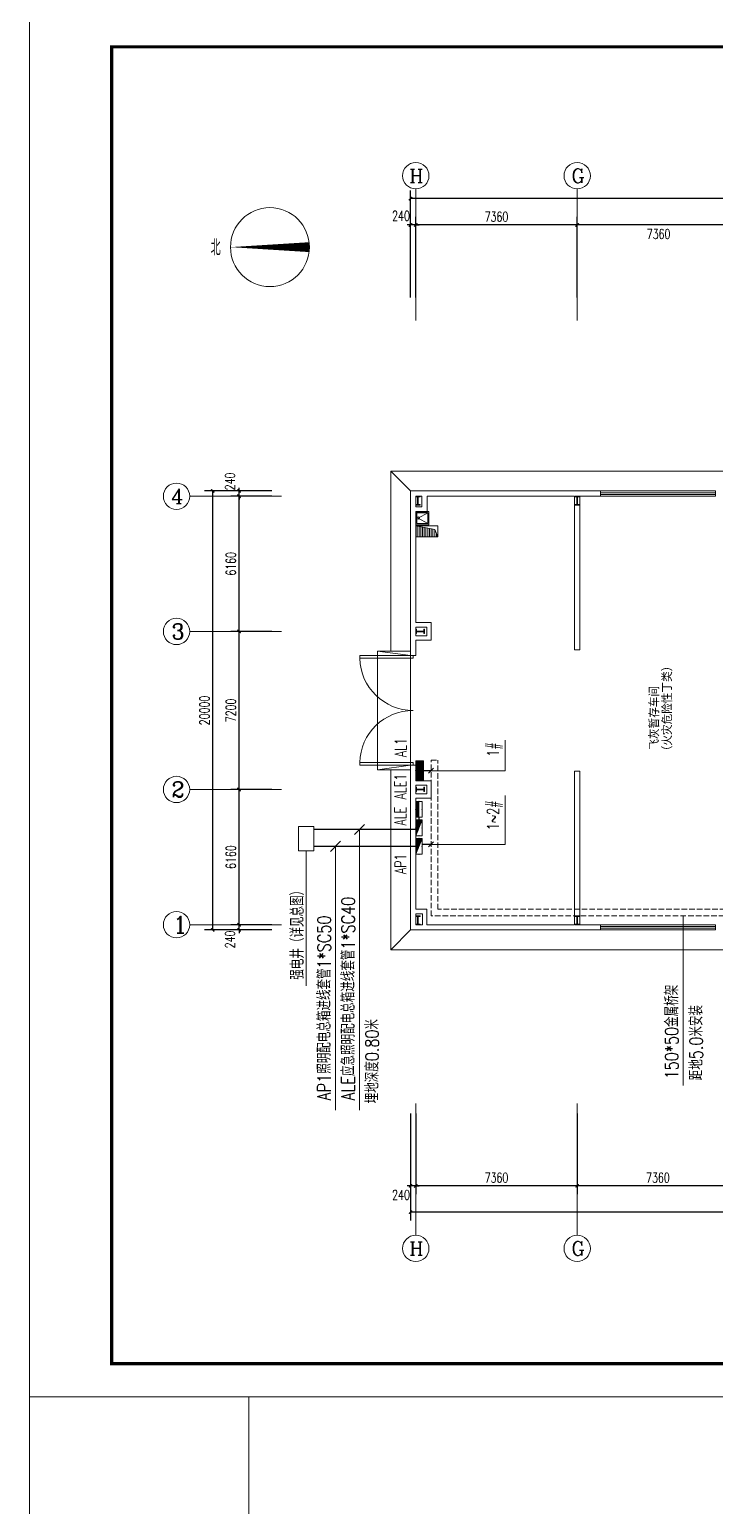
# Model space of a CAD drawing. Header units: inches. Extents: x -3272461 to -2504170, y 403793 to 1071042.
# Drawn here: x -3029802 to -2998526, y 779131 to 846418 of the extents above; entities that cross this region are included whole.
import ezdxf
from ezdxf.enums import TextEntityAlignment as Align

# ---------------------------------------------------------------- set-up
doc = ezdxf.new("R2010")
doc.units = ezdxf.units.IN
doc.header["$LTSCALE"] = 1000
doc.header["$MEASUREMENT"] = 0
doc.header["$PDSIZE"] = -5
doc.linetypes.add('DASH', pattern=[0.35, 0.25, -0.1])
doc.layers.get('0').update_dxf_attribs({"lineweight": 18})
for name, color, linetype, lineweight in [('AXIS', 30, 'Continuous', 18), ('DIM_SYMB', 3, 'Continuous', 18), ('EQUIP', 3, 'Continuous', 18), ('EQUIP-箱柜', 3, 'Continuous', 18), ('jc', 8, 'Continuous', 18), ('PUB_TITLE', 153, 'Continuous', 18), ('TEL_TEXT', 7, 'Continuous', 18), ('TQ', 3, 'Continuous', 18), ('WIRE-照明', 1, 'Continuous', 18), ('桥架', 7, 'DASH', 18)]:
    doc.layers.add(name, color=color, linetype=linetype, lineweight=lineweight)
doc.styles.add('_HZTXT', font='simplex.shx', dxfattribs={"width": 0.8, "bigfont": 'hztxt.shx'})
doc.styles.add('_TCH_AXIS', font='complex.shx', dxfattribs={"bigfont": 'gbcbig.shx'})
doc.styles.add('_TCH_DIM', font='simplex.shx', dxfattribs={"width": 0.7, "bigfont": 'gbcbig.shx'})
doc.styles.add('_TCH_DIM_T3', font='simplex.shx', dxfattribs={"width": 0.705882, "bigfont": 'gbcbig.shx'})
doc.styles.add('_TCH_LABEL', font='complex.shx', dxfattribs={"bigfont": 'gbcbig.shx'})
doc.styles.add('_TEL_DIM', font='simplex.shx', dxfattribs={"width": 0.8, "bigfont": 'hztxt.shx'})
doc.styles.add('HT', font='', dxfattribs={"width": 0.9})
doc.styles.get('HT').set_extended_font_data('黑体')
doc.dimstyles.new('_TCH_ARCH&&150', dxfattribs={"dimtxt": 446.25, "dimasz": 150, "dimexe": 375, "dimexo": 450, "dimgap": 150, "dimtad": 1, "dimdec": 0, "dimzin": 0, "dimdsep": 46, "dimtxsty": '_TCH_DIM_T3', "dimblk": 'ARCHTICK', "dimcen": 0.09, "dimdle": 300, "dimclrt": 7, "dimazin": 2, "dimtfac": 1, "dimtdec": 0, "dimtix": 1, "dimtmove": 2, "dimatfit": 3, "dimfxl": 1, "dimtolj": 1, "dimarcsym": 0})

# ---------------------------------------------------------------- blocks, each defined once
blk = doc.blocks.new('_ArchTick_0')
at = {"color": 0, "linetype": 'ByBlock'}
blk.add_lwpolyline([(-0.5, -0.5, 0.4, 0.4, 0), (0.5, 0.5, 0.4, 0.4, 0)], format="xyseb", dxfattribs=at)
blk = doc.blocks.new('*X34')
at = {"layer": 'AXIS', "color": 0, "lineweight": -2}
for p, q in [((-3012431, 796588), (-3012431, 792163)), ((-2960431, 796588), (-2960431, 792163)), ((-2960431, 792538), (-3012431, 792538))]:
    blk.add_line(p, q, dxfattribs=at)
at = {"layer": 'AXIS', "color": 0, "lineweight": -2, "xscale": 150, "yscale": 150, "zscale": 150, "rotation": 180}
blk.add_blockref('_ArchTick_0', (-3012431, 792538), dxfattribs=at)
at = {"layer": 'AXIS', "color": 0, "lineweight": -2, "xscale": 150, "yscale": 150, "zscale": 150}
blk.add_blockref('_ArchTick_0', (-2960431, 792538), dxfattribs=at)
at = {"layer": 'AXIS', "color": 7, "insert": (-2986431, 792911), "char_height": 446.2, "width": 2070, "attachment_point": 5, "style": '_TCH_DIM_T3'}
blk.add_mtext('52000', dxfattribs=at)
blk = doc.blocks.new('_ARCHTICK')
at = {"color": 0, "linetype": 'ByBlock', "const_width": 0.4}
blk.add_lwpolyline([(-0.5, -0.5), (0.5, 0.5)], dxfattribs=at)
blk = doc.blocks.new('*X41')
at = {"layer": 'AXIS', "color": 0, "lineweight": -2}
for p, q in [((-3004831, 797038), (-3004831, 793363)), ((-2997471, 797038), (-2997471, 793363)), ((-2997471, 793738), (-3004831, 793738))]:
    blk.add_line(p, q, dxfattribs=at)
at = {"layer": 'AXIS', "color": 0, "lineweight": -2, "xscale": 150, "yscale": 150, "zscale": 150, "rotation": 180}
blk.add_blockref('_ArchTick_0', (-3004831, 793738), dxfattribs=at)
at = {"layer": 'AXIS', "color": 0, "lineweight": -2, "xscale": 150, "yscale": 150, "zscale": 150}
blk.add_blockref('_ArchTick_0', (-2997471, 793738), dxfattribs=at)
at = {"layer": 'AXIS', "color": 7, "insert": (-3001151, 794111), "char_height": 446.2, "width": 1620, "attachment_point": 5, "style": '_TCH_DIM_T3'}
blk.add_mtext('7360', dxfattribs=at)
blk = doc.blocks.new('*X42')
at = {"layer": 'AXIS', "color": 0, "lineweight": -2}
for p, q in [((-3012191, 797038), (-3012191, 793363)), ((-3004831, 797038), (-3004831, 793363)), ((-3004831, 793738), (-3012191, 793738))]:
    blk.add_line(p, q, dxfattribs=at)
at = {"layer": 'AXIS', "color": 0, "lineweight": -2, "xscale": 150, "yscale": 150, "zscale": 150, "rotation": 180}
blk.add_blockref('_ArchTick_0', (-3012191, 793738), dxfattribs=at)
at = {"layer": 'AXIS', "color": 0, "lineweight": -2, "xscale": 150, "yscale": 150, "zscale": 150}
blk.add_blockref('_ArchTick_0', (-3004831, 793738), dxfattribs=at)
at = {"layer": 'AXIS', "color": 7, "insert": (-3008511, 794111), "char_height": 446.2, "width": 1620, "attachment_point": 5, "style": '_TCH_DIM_T3'}
blk.add_mtext('7360', dxfattribs=at)
blk = doc.blocks.new('*X43')
at = {"layer": 'AXIS', "color": 0, "lineweight": -2}
for p, q in [((-3012431, 797038), (-3012431, 793363)), ((-3012191, 797038), (-3012191, 793363)), ((-3012431, 793738), (-3012581, 793738)), ((-3012191, 793738), (-3012431, 793738)), ((-3012191, 793738), (-3012041, 793738))]:
    blk.add_line(p, q, dxfattribs=at)
at = {"layer": 'AXIS', "color": 0, "lineweight": -2, "xscale": 150, "yscale": 150, "zscale": 150}
blk.add_blockref('_ArchTick_0', (-3012431, 793738), dxfattribs=at)
at = {"layer": 'AXIS', "color": 0, "lineweight": -2, "xscale": 150, "yscale": 150, "zscale": 150, "rotation": 180}
blk.add_blockref('_ArchTick_0', (-3012191, 793738), dxfattribs=at)
at = {"layer": 'AXIS', "color": 7, "insert": (-3012864, 793325), "char_height": 446.2, "width": 1215, "attachment_point": 5, "style": '_TCH_DIM_T3'}
blk.add_mtext('240', dxfattribs=at)
blk = doc.blocks.new('*X44')
at = {"layer": 'AXIS', "color": 0, "lineweight": -2}
for p, q in [((-3019210, 825396), (-3021824, 825396)), ((-3021449, 805396), (-3021449, 825396)), ((-3019210, 805396), (-3021824, 805396))]:
    blk.add_line(p, q, dxfattribs=at)
at = {"layer": 'AXIS', "color": 0, "lineweight": -2, "xscale": 150, "yscale": 150, "zscale": 150}
for p, rotation in [((-3021449, 825396), 90), ((-3021449, 805396), 270)]:
    blk.add_blockref('_ArchTick_0', p, dxfattribs=dict(at, rotation=rotation))
at = {"layer": 'AXIS', "color": 7, "insert": (-3021822, 815396), "char_height": 446.2, "width": 2115, "attachment_point": 5, "rotation": 90, "style": '_TCH_DIM_T3'}
blk.add_mtext('20000', dxfattribs=at)
blk = doc.blocks.new('*X45')
at = {"layer": 'AXIS', "color": 0, "lineweight": -2}
for p, q in [((-3018760, 805636), (-3020624, 805636)), ((-3020249, 805636), (-3020249, 805786)), ((-3020249, 805396), (-3020249, 805636)), ((-3018760, 805396), (-3020624, 805396)), ((-3020249, 805396), (-3020249, 805246))]:
    blk.add_line(p, q, dxfattribs=at)
at = {"layer": 'AXIS', "color": 0, "lineweight": -2, "xscale": 150, "yscale": 150, "zscale": 150}
for p, rotation in [((-3020249, 805636), 270), ((-3020249, 805396), 90)]:
    blk.add_blockref('_ArchTick_0', p, dxfattribs=dict(at, rotation=rotation))
at = {"layer": 'AXIS', "color": 7, "insert": (-3020661, 804962), "char_height": 446.2, "width": 1215, "attachment_point": 5, "rotation": 90, "style": '_TCH_DIM_T3'}
blk.add_mtext('240', dxfattribs=at)
blk = doc.blocks.new('*X46')
at = {"layer": 'AXIS', "color": 0, "lineweight": -2}
for p, q in [((-3018760, 811796), (-3020624, 811796)), ((-3020249, 805636), (-3020249, 811796)), ((-3018760, 805636), (-3020624, 805636))]:
    blk.add_line(p, q, dxfattribs=at)
at = {"layer": 'AXIS', "color": 0, "lineweight": -2, "xscale": 150, "yscale": 150, "zscale": 150}
for p, rotation in [((-3020249, 811796), 90), ((-3020249, 805636), 270)]:
    blk.add_blockref('_ArchTick_0', p, dxfattribs=dict(at, rotation=rotation))
at = {"layer": 'AXIS', "color": 7, "insert": (-3020622, 808716), "char_height": 446.2, "width": 1530, "attachment_point": 5, "rotation": 90, "style": '_TCH_DIM_T3'}
blk.add_mtext('6160', dxfattribs=at)
blk = doc.blocks.new('*X47')
at = {"layer": 'AXIS', "color": 0, "lineweight": -2}
for p, q in [((-3018760, 818996), (-3020624, 818996)), ((-3020249, 811796), (-3020249, 818996)), ((-3018760, 811796), (-3020624, 811796))]:
    blk.add_line(p, q, dxfattribs=at)
at = {"layer": 'AXIS', "color": 0, "lineweight": -2, "xscale": 150, "yscale": 150, "zscale": 150}
for p, rotation in [((-3020249, 818996), 90), ((-3020249, 811796), 270)]:
    blk.add_blockref('_ArchTick_0', p, dxfattribs=dict(at, rotation=rotation))
at = {"layer": 'AXIS', "color": 7, "insert": (-3020622, 815396), "char_height": 446.2, "width": 1665, "attachment_point": 5, "rotation": 90, "style": '_TCH_DIM_T3'}
blk.add_mtext('7200', dxfattribs=at)
blk = doc.blocks.new('*X48')
at = {"layer": 'AXIS', "color": 0, "lineweight": -2}
for p, q in [((-3018760, 825156), (-3020624, 825156)), ((-3020249, 818996), (-3020249, 825156)), ((-3018760, 818996), (-3020624, 818996))]:
    blk.add_line(p, q, dxfattribs=at)
at = {"layer": 'AXIS', "color": 0, "lineweight": -2, "xscale": 150, "yscale": 150, "zscale": 150}
for p, rotation in [((-3020249, 825156), 90), ((-3020249, 818996), 270)]:
    blk.add_blockref('_ArchTick_0', p, dxfattribs=dict(at, rotation=rotation))
at = {"layer": 'AXIS', "color": 7, "insert": (-3020622, 822076), "char_height": 446.2, "width": 1530, "attachment_point": 5, "rotation": 90, "style": '_TCH_DIM_T3'}
blk.add_mtext('6160', dxfattribs=at)
blk = doc.blocks.new('*X49')
at = {"layer": 'AXIS', "color": 0, "lineweight": -2}
for p, q in [((-3018760, 825396), (-3020624, 825396)), ((-3018760, 825156), (-3020624, 825156)), ((-3020249, 825396), (-3020249, 825546)), ((-3020249, 825156), (-3020249, 825396)), ((-3020249, 825156), (-3020249, 825006))]:
    blk.add_line(p, q, dxfattribs=at)
at = {"layer": 'AXIS', "color": 0, "lineweight": -2, "xscale": 150, "yscale": 150, "zscale": 150}
for p, rotation in [((-3020249, 825396), 270), ((-3020249, 825156), 90)]:
    blk.add_blockref('_ArchTick_0', p, dxfattribs=dict(at, rotation=rotation))
at = {"layer": 'AXIS', "color": 7, "insert": (-3020661, 825829), "char_height": 446.2, "width": 1215, "attachment_point": 5, "rotation": 90, "style": '_TCH_DIM_T3'}
blk.add_mtext('240', dxfattribs=at)
blk = doc.blocks.new('*X78')
at = {"layer": 'AXIS', "color": 0, "lineweight": -2}
for p, q in [((-3012431, 834667), (-3012431, 839092)), ((-2960431, 834667), (-2960431, 839092)), ((-2960431, 838717), (-3012431, 838717))]:
    blk.add_line(p, q, dxfattribs=at)
at = {"layer": 'AXIS', "color": 0, "lineweight": -2, "xscale": 150, "yscale": 150, "zscale": 150, "rotation": 180}
blk.add_blockref('_ArchTick_0', (-3012431, 838717), dxfattribs=at)
at = {"layer": 'AXIS', "color": 0, "lineweight": -2, "xscale": 150, "yscale": 150, "zscale": 150}
blk.add_blockref('_ArchTick_0', (-2960431, 838717), dxfattribs=at)
at = {"layer": 'AXIS', "color": 7, "insert": (-2986431, 839090), "char_height": 446.2, "width": 2070, "attachment_point": 5, "style": '_TCH_DIM_T3'}
blk.add_mtext('52000', dxfattribs=at)
blk = doc.blocks.new('*X85')
at = {"layer": 'AXIS', "color": 0, "lineweight": -2}
for p, q in [((-3004831, 834217), (-3004831, 837892)), ((-2997471, 834217), (-2997471, 837892)), ((-2997471, 837517), (-3004831, 837517))]:
    blk.add_line(p, q, dxfattribs=at)
at = {"layer": 'AXIS', "color": 0, "lineweight": -2, "xscale": 150, "yscale": 150, "zscale": 150, "rotation": 180}
blk.add_blockref('_ArchTick_0', (-3004831, 837517), dxfattribs=at)
at = {"layer": 'AXIS', "color": 0, "lineweight": -2, "xscale": 150, "yscale": 150, "zscale": 150}
blk.add_blockref('_ArchTick_0', (-2997471, 837517), dxfattribs=at)
at = {"layer": 'AXIS', "color": 7, "insert": (-3001120, 837104), "char_height": 446.2, "width": 1620, "attachment_point": 5, "style": '_TCH_DIM_T3'}
blk.add_mtext('7360', dxfattribs=at)
blk = doc.blocks.new('*X86')
at = {"layer": 'AXIS', "color": 0, "lineweight": -2}
for p, q in [((-3012191, 834217), (-3012191, 837892)), ((-3004831, 834217), (-3004831, 837892)), ((-3004831, 837517), (-3012191, 837517))]:
    blk.add_line(p, q, dxfattribs=at)
at = {"layer": 'AXIS', "color": 0, "lineweight": -2, "xscale": 150, "yscale": 150, "zscale": 150, "rotation": 180}
blk.add_blockref('_ArchTick_0', (-3012191, 837517), dxfattribs=at)
at = {"layer": 'AXIS', "color": 0, "lineweight": -2, "xscale": 150, "yscale": 150, "zscale": 150}
blk.add_blockref('_ArchTick_0', (-3004831, 837517), dxfattribs=at)
at = {"layer": 'AXIS', "color": 7, "insert": (-3008511, 837890), "char_height": 446.2, "width": 1620, "attachment_point": 5, "style": '_TCH_DIM_T3'}
blk.add_mtext('7360', dxfattribs=at)
blk = doc.blocks.new('*X87')
at = {"layer": 'AXIS', "color": 0, "lineweight": -2}
for p, q in [((-3012431, 834217), (-3012431, 837892)), ((-3012191, 834217), (-3012191, 837892)), ((-3012431, 837517), (-3012581, 837517)), ((-3012191, 837517), (-3012431, 837517)), ((-3012191, 837517), (-3012041, 837517))]:
    blk.add_line(p, q, dxfattribs=at)
at = {"layer": 'AXIS', "color": 0, "lineweight": -2, "xscale": 150, "yscale": 150, "zscale": 150}
blk.add_blockref('_ArchTick_0', (-3012431, 837517), dxfattribs=at)
at = {"layer": 'AXIS', "color": 0, "lineweight": -2, "xscale": 150, "yscale": 150, "zscale": 150, "rotation": 180}
blk.add_blockref('_ArchTick_0', (-3012191, 837517), dxfattribs=at)
at = {"layer": 'AXIS', "color": 7, "insert": (-3012864, 837929), "char_height": 446.2, "width": 1215, "attachment_point": 5, "style": '_TCH_DIM_T3'}
blk.add_mtext('240', dxfattribs=at)
blk = doc.blocks.new('*X263')
at = {"color": 0}
for p, q in [((-247, 0), (-246, 2)), ((-212, 0), (-187, 25)), ((-177, 0), (-128, 49)), ((-141, 0), (-69, 72)), ((-106, 0), (-10, 96)), ((-71, 0), (49, 120)), ((-35, 0), (108, 143)), ((0, 0), (167, 167)), ((35, 0), (226, 190)), ((71, 0), (250, 179)), ((106, 0), (250, 144)), ((141, 0), (250, 109)), ((177, 0), (250, 73)), ((212, 0), (250, 38)), ((247, 0), (250, 3))]:
    blk.add_line(p, q, dxfattribs=at)
blk = doc.blocks.new('$equip$00001425')
blk.add_hatch(color=256).paths.add_polyline_path([(-0.75, 0), (0.75, 0), (0.75, 0.6)], flags=0)
for p, q in [((-0.75, 0), (0.75, 0.6)), ((0.75, 0.6), (-0.75, 0.6)), ((-0.75, 0.6), (-0.75, 0)), ((-0.75, 0), (0.75, 0)), ((0.75, 0), (0.75, 0.6))]:
    blk.add_line(p, q)
for p in [(-0.75, 0.3), (0, 0.6), (0, 0), (0.75, 0.3)]:
    blk.add_point(p)
at = {"xscale": 0.00300000000061118, "yscale": 0.00300000000061118, "zscale": 0.00300000000061118}
blk.add_blockref('*X263', (0, 0), dxfattribs=at)
at = {"style": '_TCH_LABEL', "flags": 1}
blk.add_attdef('A', (0, 0), '', height=0.00002, dxfattribs=at)
blk = doc.blocks.new('*X265')
at = {"color": 0}
for p, q in [((-250, 33), (-83, 200)), ((-250, 68), (-118, 200)), ((-250, 104), (-154, 200)), ((-250, 139), (-189, 200)), ((-250, 174), (-224, 200)), ((-247, 0), (-47, 200)), ((-212, 0), (-12, 200)), ((-177, 0), (23, 200)), ((-141, 0), (59, 200)), ((-106, 0), (94, 200)), ((-71, 0), (129, 200)), ((-35, 0), (165, 200)), ((0, 0), (200, 200)), ((35, 0), (235, 200)), ((71, 0), (250, 179)), ((106, 0), (250, 144)), ((141, 0), (250, 109)), ((177, 0), (250, 73)), ((212, 0), (250, 38)), ((247, 0), (250, 3))]:
    blk.add_line(p, q, dxfattribs=at)
blk = doc.blocks.new('$equip$00001421')
for p, q in [((0.75, 0.6), (-0.75, 0.6)), ((-0.75, 0.6), (-0.75, 0)), ((-0.75, 0), (0.75, 0)), ((0.75, 0), (0.75, 0.6))]:
    blk.add_line(p, q)
blk.add_lwpolyline([(-0.75, 0.3, 0.6, 0.6, 0), (0.75, 0.3, 0.6, 0.6, 0)], format="xyseb")
for p in [(-0.75, 0.3), (0, 0.6), (0, 0), (0.75, 0.3)]:
    blk.add_point(p)
at = {"xscale": 0.00300000000061118, "yscale": 0.00300000000061118, "zscale": 0.00300000000061118}
blk.add_blockref('*X265', (0, 0), dxfattribs=at)
at = {"style": '_TCH_LABEL', "flags": 1}
blk.add_attdef('A', (0, 0), '', height=0.00002, dxfattribs=at)
blk = doc.blocks.new('*X20')
at = {"color": 0}
for p, q in [((-250, 33), (-183, 100)), ((-250, 68), (-218, 100)), ((-247, 0), (-147, 100)), ((-212, 0), (-112, 100)), ((-177, 0), (-77, 100)), ((-141, 0), (-41, 100)), ((-106, 0), (-6, 100)), ((-71, 0), (29, 100)), ((-35, 0), (65, 100)), ((0, 0), (100, 100)), ((35, 0), (135, 100)), ((71, 0), (171, 100)), ((106, 0), (206, 100)), ((141, 0), (241, 100)), ((177, 0), (250, 73)), ((212, 0), (250, 38)), ((247, 0), (250, 3))]:
    blk.add_line(p, q, dxfattribs=at)
blk = doc.blocks.new('$equip$00002929')
for p, q in [((-0.75, 0.6), (-0.75, 0)), ((0.75, 0.6), (-0.75, 0.6)), ((-0.75, 0.3), (0.75, 0.3)), ((-0.75, 0), (0.75, 0)), ((0.75, 0), (0.75, 0.6))]:
    blk.add_line(p, q)
blk.add_lwpolyline([(-0.75, 0.15, 0.3, 0.3, 0), (0.75, 0.15, 0.3, 0.3, 0)], format="xyseb")
blk.add_lwpolyline([(-0.75, 0.6), (-0.75, 0), (0.75, 0), (0.75, 0.6), (-0.75, 0.6), (-0.75, 0)])
for p in [(-0.75, 0.3), (0, 0.6), (0, 0), (0.75, 0.3)]:
    blk.add_point(p)
at = {"xscale": 0.00300000000061118, "yscale": 0.00300000000061118, "zscale": 0.00300000000061118}
blk.add_blockref('*X20', (0, 0), dxfattribs=at)
at = {"color": 7, "style": '_TEL_DIM', "flags": 1}
for tag in ['A', 'REMARK']:
    blk.add_attdef(tag, text='', height=0.00002, dxfattribs=at).set_placement((0, 0), align=Align.MIDDLE_CENTER)
blk = doc.blocks.new('$WINLIB2D$00000001')
at = {"color": 0}
for points in [[(-0.5, 0.5), (-0.5, -0.5)], [(-0.5, 0.5), (0.5, 0.5)], [(0.5, -0.5), (0.5, 0.5)], [(0.5, 0.167), (-0.5, 0.167)], [(0.5, -0.167), (-0.5, -0.167)], [(-0.5, -0.5), (0.5, -0.5)]]:
    blk.add_lwpolyline(points, dxfattribs=at)
blk = doc.blocks.new('$DorLib2D$00000002')
for p, q in [((-0.5, 0), (-0.5, 0.4875)), ((-0.475, 0.4875), (-0.5, 0.4875)), ((-0.475, 0), (-0.475, 0.4875)), ((0.475, 0), (0.475, 0.4875)), ((0.475, 0.4875), (0.5, 0.4875)), ((0.5, 0), (0.5, 0.4875)), ((-0.5, 0), (-0.475, 0)), ((0.5, 0), (0.475, 0))]:
    blk.add_line(p, q)
at = {"lineweight": 13}
for centre, start, end in [((-0.4875, 0), 0, 88.53072), ((0.4875, 0), 91.46928, 180)]:
    blk.add_arc(centre, 0.4875, start, end, dxfattribs=at)

msp = doc.modelspace()

# ---------------------------------------------------------------- hatches: boundary and pattern name
at = {"layer": 'jc'}
h = msp.add_hatch(dxfattribs=at)
h.set_pattern_fill('ANSI31', color=256, style=0, pattern_type=0)
h.set_pattern_definition([(90, (0, 0), (-79.375, 3e-14), [])])
h.paths.add_polyline_path([(-3012181.5, 823300.5), (-3012181.5, 823800.5), (-3011328, 823647.6), (-3011191.5, 823300.5)], flags=0)

# ---------------------------------------------------------------- linework, layer by layer
at = {"layer": 'AXIS'}
for p, q in [((-3012190.9, 833159.6), (-3012190.9, 839159.6)), ((-3004830.9, 833159.6), (-3004830.9, 839159.6)), ((-3018309.6, 825155.6), (-3022498.7, 825155.6)), ((-3018309.6, 818995.6), (-3022498.7, 818995.6)), ((-3011605.8, 812531.6), (-3011376.5, 812760.9)), ((-3018309.6, 811795.6), (-3022498.7, 811795.6)), ((-3011605.8, 809181.1), (-3011376.5, 809410.4)), ((-3018309.6, 805635.6), (-3022498.7, 805635.6)), ((-3012190.9, 797488), (-3012190.9, 791488)), ((-3004830.9, 797488), (-3004830.9, 791488))]:
    msp.add_line(p, q, dxfattribs=at)
msp.add_lwpolyline([(-3017533.8, 810102.8), (-3016833.8, 810102.8), (-3016833.8, 809003.2), (-3017533.8, 809003.2)], close=True, dxfattribs=at)
for centre in [(-3012190.9, 839759.6), (-3004830.9, 839759.6), (-3023098.7, 825155.6), (-3023098.7, 818995.6), (-3023098.7, 811795.6), (-3023098.7, 805635.6), (-3012190.9, 790888), (-3004830.9, 790888)]:
    msp.add_circle(centre, 600, dxfattribs=at)
at = {"layer": 'DIM_SYMB'}
msp.add_lwpolyline([(-3017039.7, 836504.2, 450, 0, 0), (-3020639.7, 836504.2, 0, 0, 0)], format="xyseb", dxfattribs=at)
msp.add_circle((-3018839.7, 836504.2), 1800, dxfattribs=at)
at = {"layer": 'EQUIP'}
for p, q in [((-3008115, 814037.2), (-3008115, 812646.3)), ((-3008115, 811517.4), (-3008115, 809295.8)), ((-3000006.9, 806036.3), (-3000006.9, 798305.7))]:
    msp.add_line(p, q, dxfattribs=at)
at = {"layer": 'jc'}
for p, q in [((-3012431.5, 825396.3), (-3011790.9, 825396.3)), ((-3012431.5, 824556.9), (-3012431.5, 825396.3)), ((-3012191.5, 825156.3), (-3011910.9, 825156.3)), ((-3012191.5, 824676.9), (-3012191.5, 825156.3)), ((-3011990.9, 825156.3), (-3012190.9, 825156.3)), ((-3012190.9, 825156.3), (-3012190.9, 825126.3)), ((-3012190.9, 825126.3), (-3012105.9, 825126.3)), ((-3012105.9, 825126.3), (-3012105.9, 824786.3)), ((-3012075.9, 824786.3), (-3012075.9, 825126.3)), ((-3012075.9, 825126.3), (-3011990.9, 825126.3)), ((-3011990.9, 825126.3), (-3011990.9, 825156.3)), ((-3011910.9, 825156.3), (-3011910.9, 824676.9)), ((-3011790.9, 825396.3), (-3004830.9, 825396.3)), ((-3011670.9, 825156.3), (-3011670.9, 824436.9)), ((-3011670.9, 825156.3), (-3004950.9, 825156.3)), ((-3004950.9, 818156.3), (-3004950.9, 825156.3)), ((-3004730.9, 825155), (-3004930.9, 825155)), ((-3004930.9, 825155), (-3004930.9, 825125)), ((-3004930.9, 825125), (-3004845.9, 825125)), ((-3004845.9, 825125), (-3004845.9, 824785)), ((-3003775.9, 825396.3), (-3004830.9, 825396.3)), ((-3004815.9, 824785), (-3004815.9, 825125)), ((-3004815.9, 825125), (-3004730.9, 825125)), ((-3004730.9, 825125), (-3004730.9, 825155)), ((-3004710.9, 825156.3), (-3003775.9, 825156.3)), ((-3004710.9, 818156.3), (-3004710.9, 825156.3)), ((-3003775.9, 825156.3), (-3003775.9, 825396.3)), ((-3012431.5, 819296.3), (-3012431.5, 824556.9)), ((-3011910.9, 824676.9), (-3012191.5, 824676.9)), ((-3011670.9, 824436.9), (-3012191.5, 824436.9)), ((-3012191.5, 819396.3), (-3012191.5, 824436.9)), ((-3012105.9, 824786.3), (-3012190.9, 824786.3)), ((-3012190.9, 824786.3), (-3012190.9, 824756.3)), ((-3012190.9, 824756.3), (-3011990.9, 824756.3)), ((-3011990.9, 824786.3), (-3012075.9, 824786.3)), ((-3011990.9, 824756.3), (-3011990.9, 824786.3)), ((-3004845.9, 824785), (-3004930.9, 824785)), ((-3004930.9, 824785), (-3004930.9, 824755)), ((-3004930.9, 824755), (-3004730.9, 824755)), ((-3004730.9, 824785), (-3004815.9, 824785)), ((-3004730.9, 824755), (-3004730.9, 824785)), ((-3012431.5, 818695), (-3012431.5, 819296.3)), ((-3011490.9, 819396.3), (-3012191.5, 819396.3)), ((-3011690.9, 819196.3), (-3012191.5, 819196.3)), ((-3012191.5, 818795), (-3012191.5, 819196.3)), ((-3012161.5, 819095.8), (-3012191.5, 819095.8)), ((-3012191.5, 819095.8), (-3012191.5, 818895.8)), ((-3012191.5, 818895.8), (-3012161.5, 818895.8)), ((-3012161.5, 819010.8), (-3012161.5, 819095.8)), ((-3011821.5, 819010.8), (-3012161.5, 819010.8)), ((-3012161.5, 818895.8), (-3012161.5, 818980.8)), ((-3012161.5, 818980.8), (-3011821.5, 818980.8)), ((-3011791.5, 819095.8), (-3011821.5, 819095.8)), ((-3011821.5, 819095.8), (-3011821.5, 819010.8)), ((-3011821.5, 818980.8), (-3011821.5, 818895.8)), ((-3011821.5, 818895.8), (-3011791.5, 818895.8)), ((-3011791.5, 818895.8), (-3011791.5, 819095.8)), ((-3011690.9, 819196.3), (-3011690.9, 818795)), ((-3011490.9, 819396.3), (-3011490.9, 818595)), ((-3012431.5, 818691.6), (-3012431.5, 817896.3)), ((-3011690.9, 818795), (-3012191.5, 818795)), ((-3011490.9, 818595), (-3012191.5, 818595)), ((-3012191.5, 817896.3), (-3012191.5, 818595)), ((-3012431.5, 812896.3), (-3012431.5, 817896.3)), ((-3012431.5, 817896.3), (-3012191.5, 817896.3)), ((-3004950.9, 818156.3), (-3004710.9, 818156.3)), ((-3012191.5, 812896.3), (-3012431.5, 812896.3)), ((-3012431.5, 812896.3), (-3012431.5, 812096.3)), ((-3012191.5, 812196.3), (-3012191.5, 812896.3)), ((-3011490.9, 812196.3), (-3012191.5, 812196.3)), ((-3011490.9, 811395), (-3011490.9, 812196.3)), ((-3004950.9, 805636.3), (-3004950.9, 812636.3)), ((-3004950.9, 812636.3), (-3004710.9, 812636.3)), ((-3004710.9, 805636.3), (-3004710.9, 812636.3)), ((-3012431.5, 811495), (-3012431.5, 812096.3)), ((-3012431.5, 806235.6), (-3012431.5, 811495)), ((-3011690.9, 811996.3), (-3012191.5, 811996.3)), ((-3012191.5, 811595), (-3012191.5, 811996.3)), ((-3012191.5, 811896.3), (-3012191.5, 811696.3)), ((-3012161.5, 811896.3), (-3012191.5, 811896.3)), ((-3012191.5, 811696.3), (-3012161.5, 811696.3)), ((-3011690.9, 811595), (-3012191.5, 811595)), ((-3012161.5, 811811.3), (-3012161.5, 811896.3)), ((-3011821.5, 811811.3), (-3012161.5, 811811.3)), ((-3012161.5, 811696.3), (-3012161.5, 811781.3)), ((-3012161.5, 811781.3), (-3011821.5, 811781.3)), ((-3011791.5, 811896.3), (-3011821.5, 811896.3)), ((-3011821.5, 811896.3), (-3011821.5, 811811.3)), ((-3011821.5, 811781.3), (-3011821.5, 811696.3)), ((-3011821.5, 811696.3), (-3011791.5, 811696.3)), ((-3011791.5, 811696.3), (-3011791.5, 811896.3)), ((-3011690.9, 811595), (-3011690.9, 811996.3)), ((-3011490.9, 811395), (-3012191.5, 811395)), ((-3012191.5, 806335.6), (-3012191.5, 811395)), ((-3012431.5, 805396.3), (-3012431.5, 806235.6)), ((-3011690.9, 806335.6), (-3012191.5, 806335.6)), ((-3012191.5, 805636.3), (-3012191.5, 806135.6)), ((-3011890.9, 806135.6), (-3012191.5, 806135.6)), ((-3011890.9, 805636.3), (-3011890.9, 806135.6)), ((-3011690.9, 805636.3), (-3011690.9, 806335.6)), ((-3011890.9, 805636.3), (-3012191.5, 805636.3)), ((-3011990.9, 806035.6), (-3012190.9, 806035.6)), ((-3012190.9, 806035.6), (-3012190.9, 806005.6)), ((-3012190.9, 806005.6), (-3012105.9, 806005.6)), ((-3012105.9, 805665.6), (-3012190.9, 805665.6)), ((-3012190.9, 805665.6), (-3012190.9, 805635.6)), ((-3012190.9, 805635.6), (-3011990.9, 805635.6)), ((-3012105.9, 806005.6), (-3012105.9, 805665.6)), ((-3012075.9, 805665.6), (-3012075.9, 806005.6)), ((-3012075.9, 806005.6), (-3011990.9, 806005.6)), ((-3011990.9, 805665.6), (-3012075.9, 805665.6)), ((-3011990.9, 806005.6), (-3011990.9, 806035.6)), ((-3011990.9, 805635.6), (-3011990.9, 805665.6)), ((-3004950.9, 805636.3), (-3011690.9, 805636.3)), ((-3004730.9, 806036.3), (-3004930.9, 806036.3)), ((-3004930.9, 806036.3), (-3004930.9, 806006.3)), ((-3004930.9, 806006.3), (-3004845.9, 806006.3)), ((-3004845.9, 805666.3), (-3004930.9, 805666.3)), ((-3004930.9, 805666.3), (-3004930.9, 805636.3)), ((-3004930.9, 805636.3), (-3004730.9, 805636.3)), ((-3004845.9, 806006.3), (-3004845.9, 805666.3)), ((-3004815.9, 805666.3), (-3004815.9, 806006.3)), ((-3004815.9, 806006.3), (-3004730.9, 806006.3)), ((-3004730.9, 805666.3), (-3004815.9, 805666.3)), ((-3004730.9, 806006.3), (-3004730.9, 806036.3)), ((-3004730.9, 805636.3), (-3004730.9, 805666.3)), ((-3003775.9, 805636.3), (-3004710.9, 805636.3)), ((-3003775.9, 805396.3), (-3003775.9, 805636.3)), ((-3011790.9, 805396.3), (-3012431.5, 805396.3)), ((-3004830.9, 805396.3), (-3011790.9, 805396.3)), ((-3004830.9, 805396.3), (-3003775.9, 805396.3))]:
    msp.add_line(p, q, dxfattribs=at)
for points in [[(-2959531.5, 818096.3), (-2959530.9, 826296.3), (-3013331.5, 826296.3), (-3013331.5, 818096.3)], [(-3012431.5, 825396.3), (-3013331.5, 826296.3)], [(-3011641.5, 824406.9), (-3012074.8, 824156.9), (-3011641.5, 823906.9)], [(-3012181.5, 823800.5), (-3011328, 823647.6), (-3011191.5, 823300.5)], [(-3013331.5, 812696.3), (-3013331.5, 804496.3), (-2959531.5, 804496.3), (-2959531.5, 812696.3)], [(-3012431.5, 805396.3), (-3013331.5, 804496.3)]]:
    msp.add_lwpolyline(points, dxfattribs=at)
for points in [[(-3012191.5, 824456.9), (-3012191.5, 823856.9), (-3011591.5, 823856.9), (-3011591.5, 824456.9)], [(-3012141.5, 824406.9), (-3012141.5, 823906.9), (-3011641.5, 823906.9), (-3011641.5, 824406.9)], [(-3011191.5, 823800.5), (-3012181.5, 823800.5), (-3012181.5, 823300.5), (-3011191.5, 823300.5)], [(-3013931.5, 818096.3), (-3012431.5, 818096.3), (-3012431.5, 817896.3)], [(-3013931.5, 812696.3), (-3013931.5, 818096.3), (-3012431.5, 818096.3), (-3012431.5, 812696.3)], [(-3013931.5, 812696.3), (-3012431.5, 812696.3), (-3012431.5, 812896.3)]]:
    msp.add_lwpolyline(points, close=True, dxfattribs=at)
msp.add_circle((-3012074.8, 824160.3), 50, dxfattribs=at)
at = {"layer": 'PUB_TITLE'}
msp.add_lwpolyline([(-2940702.2, 784130.6), (-2940702.2, 847130.6), (-3029802.2, 847130.6), (-3029802.2, 784130.6)], close=True, dxfattribs=at)
msp.add_lwpolyline([(-2942202.2, 785630.6, 150, 150, 0), (-2942202.2, 845630.6, 150, 150, 0), (-3026052.2, 845630.6, 150, 150, 0), (-3026052.2, 785630.6, 150, 150, 0)], format="xyseb", close=True, dxfattribs=at)
at = {"layer": 'TQ'}
for p, q in [((-3011491.1, 812646.3), (-3008115, 812646.3)), ((-3014980.8, 809744.6), (-3014522.2, 810203.3)), ((-3014751.5, 809974), (-3014751.5, 797186.1)), ((-3017183.8, 809003.2), (-3017183.8, 802857.4)), ((-3016074.9, 808977.3), (-3015616.3, 809436)), ((-3015845.6, 809206.7), (-3015845.6, 797186.1)), ((-3011491.1, 809295.8), (-3008115, 809295.8))]:
    msp.add_line(p, q, dxfattribs=at)
msp.add_lwpolyline([(-3029802.2, 774130.6), (-3019802.2, 774130.6), (-3019802.2, 784130.6), (-3029802.2, 784130.6)], close=True, dxfattribs=at)
at = {"layer": 'WIRE-照明', "linetype": 'Continuous'}
for points in [[(-3011831.5, 812646.3, 60, 60, 0), (-3011491.1, 812646.3, 60, 60, 0)], [(-3012047.5, 810406.5, 60, 60, 0), (-3012047.5, 810530.8, 60, 60, 0)], [(-3016833.8, 809974, 60, 60, 0), (-3012191.5, 809974, 60, 60, 0)], [(-3016833.8, 809206.7, 60, 60, 0), (-3012191.5, 809206.7, 60, 60, 0)], [(-3011491.1, 809295.8, 60, 60, 0), (-3011903.5, 809295.8, 60, 60, 0)]]:
    msp.add_lwpolyline(points, format="xyseb", dxfattribs=at)
at = {"layer": '桥架'}
for p, q in [((-3011491.1, 806036.3), (-3011491.1, 813131.4)), ((-3011491.1, 813131.4), (-3011190.9, 813131.4)), ((-3011190.9, 806336.5), (-3011190.9, 813131.4)), ((-2961670.9, 806336.5), (-3011190.9, 806336.5)), ((-2961370.6, 806036.3), (-3011491.1, 806036.3))]:
    msp.add_line(p, q, dxfattribs=at)

# ---------------------------------------------------------------- block references
at = {"layer": 'EQUIP-箱柜', "rotation": 270}
for name, p, xscale, yscale, zscale in [('$equip$00001421', (-3012191.5, 812646.3), 599.9999999999998, 599.9999999999998, 599.9999999999998), ('$equip$00002929', (-3012191.5, 810890.8), -479.9999999999998, 479.9999999999998, 479.9999999999998), ('$equip$00001425', (-3012191.5, 810046.5), -479.9999999999998, 479.9999999999998, 479.9999999999997), ('$equip$00001425', (-3012191.5, 809206.7), -479.9999999999998, 479.9999999999998, 479.9999999999997)]:
    msp.add_blockref(name, p, dxfattribs=dict(at, xscale=xscale, yscale=yscale, zscale=zscale))
at = {"layer": 'jc', "xscale": 5250, "yscale": 240, "zscale": 240}
msp.add_blockref('$WINLIB2D$00000001', (-3001150.9, 825276.3), dxfattribs=at)
at = {"layer": 'jc', "zscale": 240}
for name, p, xscale, yscale, rotation in [('$DorLib2D$00000002', (-3012311.5, 815396.3), -5000, 5000, 90), ('$WINLIB2D$00000001', (-3001150.9, 805516.3), -5250, -240, 180)]:
    msp.add_blockref(name, p, dxfattribs=dict(at, xscale=xscale, yscale=yscale, rotation=rotation))

# ---------------------------------------------------------------- texts
at = {"layer": 'AXIS', "color": 7, "style": '_TCH_AXIS'}
for s, height, p in [('H', 608.3, (-3012480.5, 839455.4)), ('G', 637.8, (-3005104.2, 839440.7)), ('4', 668.2, (-3023353.3, 824821.5)), ('3', 698.9, (-3023331.7, 818646.2)), ('2', 698.9, (-3023331.7, 811446.2)), ('1', 772.1, (-3023264.2, 805249.6)), ('H', 608.3, (-3012480.5, 790583.9)), ('G', 637.8, (-3005104.2, 790569.1))]:
    msp.add_text(s, height=height, dxfattribs=at).set_placement(p)
at = {"layer": 'DIM_SYMB', "color": 7, "style": '_TCH_DIM', "width": 0.7}
msp.add_text('北', height=723.4, dxfattribs=at).set_placement((-3021540.5, 836129.2))
at = {"layer": 'EQUIP', "style": '_HZTXT', "width": 0.8}
for s, p in [('强电井（详见总图）', (-3017296.1, 803128.4)), ('ALE应急照明配电总箱进线套管1*SC40', (-3014976.1, 797629.3)), ('AP1照明配电总箱进线套管1*SC50', (-3016070.2, 797629.7)), ('150*50金属桥架', (-3000221.5, 798591.9)), ('距地5.0米安装', (-2999109.3, 798546)), ('埋地深度0.80米', (-3013884.5, 797496.2))]:
    msp.add_text(s, height=600, rotation=90, dxfattribs=at).set_placement(p)
at = {"layer": 'jc', "style": 'HT', "width": 0.9}
for s, p in [('（火灾危险性丁类）', (-3000544.1, 813309)), ('飞灰暂存车间', (-3001133.3, 813608.7))]:
    msp.add_text(s, height=394.3, rotation=90, dxfattribs=at).set_placement(p)
at = {"layer": 'TEL_TEXT', "style": '_TCH_DIM', "width": 0.705882}
for s, p in [('AL1', (-3012616.7, 813266.8)), ('1#', (-3008405.2, 813292.6)), ('ALE1', (-3012633.7, 811335.7, 0)), ('ALE', (-3012629.3, 810147.2, 0)), ('1~2#', (-3008405.2, 809942.1)), ('AP1', (-3012627.9, 807938.9, 0))]:
    msp.add_text(s, height=525, rotation=90, dxfattribs=at).set_placement(p)

# ---------------------------------------------------------------- dimensions: what is measured, and where the dimension line sits
at = {"layer": 'AXIS'}
for base, p1, p2, angle, picture, middle in [((-3012430.9, 838716.5), (-2960430.9, 834216.5), (-3012430.9, 834216.5), 180, '*X78', (-2986430.9, 839089.7)), ((-3012190.9, 837516.5), (-3004830.9, 833766.5), (-3012190.9, 833766.5), 180, '*X86', (-3008510.9, 837889.7)), ((-3021448.7, 825395.6), (-3018759.6, 805395.6), (-3018759.6, 825395.6), 90, '*X44', (-3021821.9, 815395.6)), ((-3020248.7, 825155.6), (-3018309.6, 818995.6), (-3018309.6, 825155.6), 90, '*X48', (-3020621.9, 822075.6)), ((-3020248.7, 818995.6), (-3018309.6, 811795.6), (-3018309.6, 818995.6), 90, '*X47', (-3020621.9, 815395.6)), ((-3020248.7, 811795.6), (-3018309.6, 805635.6), (-3018309.6, 811795.6), 90, '*X46', (-3020621.9, 808715.6)), ((-3012190.9, 793738), (-3004830.9, 797488), (-3012190.9, 797488), 180, '*X42', (-3008510.9, 794111.1)), ((-3004830.9, 793738), (-2997470.9, 797488), (-3004830.9, 797488), 180, '*X41', (-3001150.9, 794111.1)), ((-3012430.9, 792538), (-2960430.9, 797038), (-3012430.9, 797038), 180, '*X34', (-2986430.9, 792911.1))]:
    dim = msp.add_linear_dim(base=base, p1=p1, p2=p2, angle=angle, dimstyle='_TCH_ARCH&&150', override={"dimsah": 1, "dimtzin": 0}, dxfattribs=at)
    dim.commit()
    dim.dimension.update_dxf_attribs({"geometry": picture, "text_midpoint": middle})
for base, p1, p2, angle, picture, middle in [((-3012430.9, 837516.5), (-3012190.9, 833766.5), (-3012430.9, 833766.5), 180, '*X87', (-3012864.4, 837929)), ((-3004830.9, 837516.5), (-2997470.9, 833766.5), (-3004830.9, 833766.5), 180, '*X85', (-3001120.3, 837104)), ((-3020248.7, 825395.6), (-3018309.6, 825155.6), (-3018309.6, 825395.6), 90, '*X49', (-3020661.2, 825829.1)), ((-3020248.7, 805635.6), (-3018309.6, 805395.6), (-3018309.6, 805635.6), 90, '*X45', (-3020661.2, 804962.1)), ((-3012430.9, 793738), (-3012190.9, 797488), (-3012430.9, 797488), 180, '*X43', (-3012864.4, 793325.5))]:
    dim = msp.add_linear_dim(base=base, p1=p1, p2=p2, angle=angle, dimstyle='_TCH_ARCH&&150', override={"dimsah": 1, "dimtzin": 0}, dxfattribs=at)
    dim.commit()
    dim.dimension.update_dxf_attribs({"geometry": picture, "text_midpoint": middle, "dimtype": 160})

doc.saveas('drawing.dxf')
